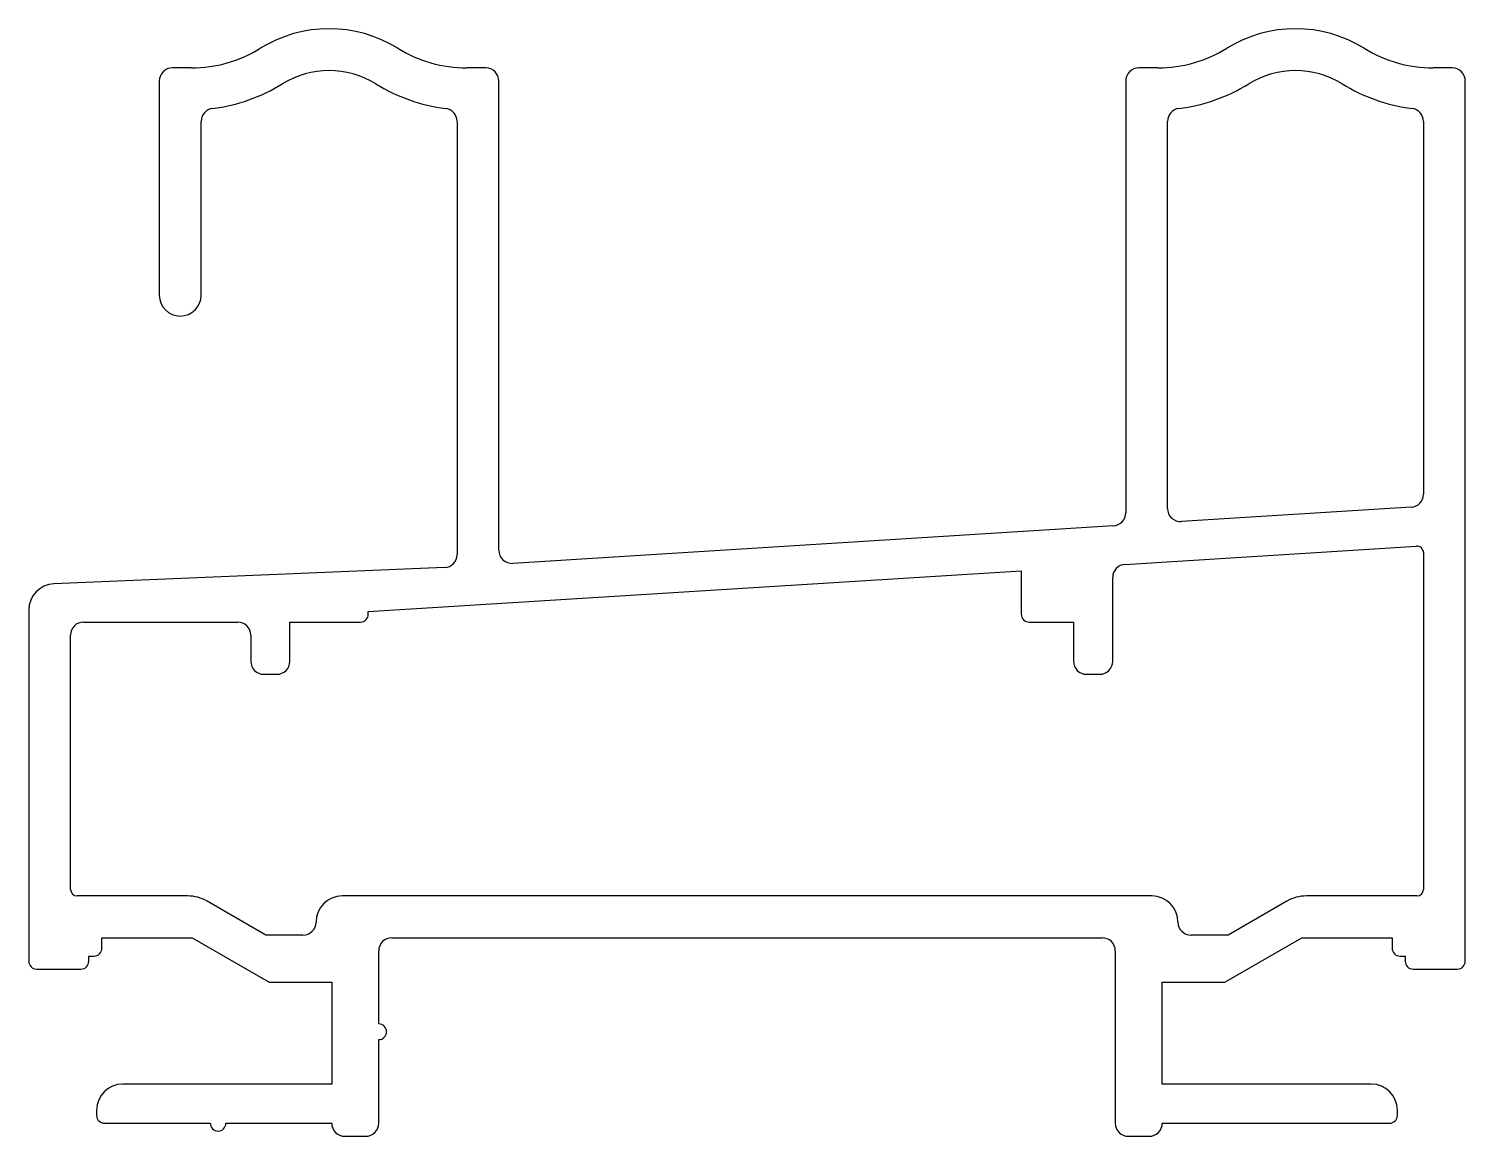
# Model space of a CAD drawing. Extents: x 782.2 to 837.2, y 355.7 to 398.1.
import ezdxf

# ---------------------------------------------------------------- set-up
doc = ezdxf.new("R2010")
doc.units = 0
doc.layers.get('0').update_dxf_attribs({"linetype": 'CONTINUOUS'})

msp = doc.modelspace()

# ---------------------------------------------------------------- linework, layer by layer
at = {"color": 0}
for p, q in [((788.45, 396.593), (787.718, 396.593)), ((799.718, 396.593), (798.986, 396.593)), ((825.45, 396.593), (824.718, 396.593)), ((836.718, 396.593), (835.986, 396.593)), ((787.218, 396.093), (787.218, 387.893)), ((800.218, 378.125), (800.218, 396.093)), ((824.218, 396.093), (824.218, 379.563)), ((837.218, 362.393), (837.218, 396.093)), ((788.818, 387.893), (788.818, 394.546)), ((798.618, 394.546), (798.618, 377.963)), ((823.749, 379.064), (800.749, 377.626)), ((824.187, 377.588), (835.352, 378.286)), ((835.618, 378.036), (835.618, 365.143)), ((798.139, 377.463), (783.176, 376.84)), ((795.218, 375.778), (820.218, 377.34)), ((820.218, 377.34), (820.218, 375.678)), ((823.718, 373.878), (823.718, 377.089)), ((782.218, 375.841), (782.218, 362.393)), ((795.218, 375.678), (795.218, 375.778)), ((784.318, 375.378), (790.218, 375.378)), ((792.218, 373.878), (792.218, 375.378)), ((792.218, 375.378), (794.918, 375.378)), ((820.518, 375.378), (822.218, 375.378)), ((822.218, 375.378), (822.218, 373.878)), ((783.818, 365.143), (783.818, 374.878)), ((790.718, 374.878), (790.718, 373.878)), ((791.218, 373.378), (791.718, 373.378)), ((822.718, 373.378), (823.218, 373.378)), ((788.3, 364.893), (784.068, 364.893)), ((791.3, 363.393), (789.05, 364.692)), ((825.218, 364.893), (794.218, 364.893)), ((830.385, 364.692), (828.135, 363.393)), ((835.368, 364.893), (831.135, 364.893)), ((826.218, 363.893), (826.218, 363.893)), ((785.018, 363.293), (788.473, 363.293)), ((785.018, 362.893), (785.018, 363.293)), ((788.473, 363.293), (791.418, 361.593)), ((792.718, 363.393), (791.3, 363.393)), ((796.118, 363.293), (823.318, 363.293)), ((828.135, 363.393), (826.718, 363.393)), ((828.018, 361.593), (830.962, 363.293)), ((830.962, 363.293), (834.418, 363.293)), ((834.418, 363.293), (834.418, 362.893)), ((784.518, 362.393), (784.518, 362.593)), ((784.518, 362.593), (784.718, 362.593)), ((795.618, 359.993), (795.618, 362.793)), ((823.818, 362.793), (823.818, 356.193)), ((834.718, 362.593), (834.918, 362.593)), ((834.918, 362.593), (834.918, 362.393)), ((782.518, 362.093), (784.218, 362.093)), ((835.218, 362.093), (836.918, 362.093)), ((791.418, 361.593), (793.818, 361.593)), ((793.818, 361.593), (793.818, 357.693)), ((825.618, 357.693), (825.618, 361.593)), ((825.618, 361.593), (828.018, 361.593)), ((795.618, 356.193), (795.618, 359.393)), ((793.818, 357.693), (785.818, 357.693)), ((833.618, 357.693), (825.618, 357.693)), ((784.818, 356.693), (784.818, 356.493)), ((834.618, 356.493), (834.618, 356.693)), ((785.118, 356.193), (789.168, 356.193)), ((789.768, 356.193), (793.818, 356.193)), ((825.618, 356.193), (834.318, 356.193)), ((794.318, 355.693), (795.118, 355.693)), ((824.318, 355.693), (825.118, 355.693))]:
    msp.add_line(p, q, dxfattribs=at)
for p, q in [((825.818, 379.725), (825.818, 394.546)), ((835.618, 394.546), (835.618, 380.275)), ((835.149, 379.776), (826.349, 379.226))]:
    msp.add_line(p, q)
for centre, radius, start, end in [((793.718, 393.093), 5, 58.2117, 121.7883), ((830.718, 393.093), 5, 58.2117, 121.7883), ((788.45, 401.593), 5, 270, 301.7883), ((798.986, 401.593), 5, 238.2117, 270), ((825.45, 401.593), 5, 270, 301.7883), ((835.986, 401.593), 5, 238.2117, 270), ((787.718, 396.093), 0.5, 90, 180), ((799.718, 396.093), 0.5, 0, 90), ((824.718, 396.093), 0.5, 90, 180), ((836.718, 396.093), 0.5, 0, 90), ((793.718, 393.093), 3.4, 58.2117, 121.7883), ((788.45, 401.593), 6.6, 277.0208, 301.7883), ((798.986, 401.593), 6.6, 238.2117, 262.9792), ((789.318, 394.546), 0.5, 97.0208, 180), ((798.118, 394.546), 0.5, 360, 82.9792), ((788.018, 387.893), 0.8, 180, 0), ((823.718, 379.563), 0.5, 273.5763, 0), ((798.118, 377.963), 0.5, 272.3842, 0), ((800.718, 378.125), 0.5, 180, 273.5763), ((835.368, 378.036), 0.25, 0, 93.5763), ((824.218, 377.089), 0.5, 93.5763, 180), ((783.218, 375.841), 1, 92.3842, 180), ((794.918, 375.678), 0.3, 270, 0), ((820.518, 375.678), 0.3, 180, 270), ((784.318, 374.878), 0.5, 90, 180), ((790.218, 374.878), 0.5, 0, 90), ((791.218, 373.878), 0.5, 180, 270), ((791.718, 373.878), 0.5, 270, 0), ((822.718, 373.878), 0.5, 180, 270), ((823.218, 373.878), 0.5, 270, 0), ((784.068, 365.143), 0.25, 180, 270), ((788.3, 363.393), 1.5, 60, 90), ((794.218, 363.893), 1, 90, 180), ((825.218, 363.893), 1, 0, 90), ((831.135, 363.393), 1.5, 90, 120), ((835.368, 365.143), 0.25, 270, 0), ((792.718, 363.893), 0.5, 270, 360), ((826.718, 363.893), 0.5, 180, 270), ((796.118, 362.793), 0.5, 90, 180), ((823.318, 362.793), 0.5, 0, 90), ((784.718, 362.893), 0.3, 270, 0), ((834.718, 362.893), 0.3, 180, 270), ((782.518, 362.393), 0.3, 180, 270), ((784.218, 362.393), 0.3, 270, 0), ((835.218, 362.393), 0.3, 180, 270), ((836.918, 362.393), 0.3, 270, 360), ((795.618, 359.693), 0.3, 270, 90), ((785.818, 356.693), 1, 90, 180), ((833.618, 356.693), 1, 0, 90), ((785.118, 356.493), 0.3, 180, 270), ((834.318, 356.493), 0.3, 270, 0), ((789.468, 356.193), 0.3, 180, 0), ((794.318, 356.193), 0.5, 180, 270), ((795.118, 356.193), 0.5, 270, 0), ((824.318, 356.193), 0.5, 180, 270), ((825.118, 356.193), 0.5, 270, 0)]:
    msp.add_arc(centre, radius, start, end, dxfattribs=at)
for centre, radius, start, end in [((830.718, 393.093), 3.4, 58.2117, 121.7883), ((825.45, 401.593), 6.6, 277.0208, 301.7883), ((835.986, 401.593), 6.6, 238.2117, 262.9792), ((826.318, 394.546), 0.5, 97.0208, 180), ((835.118, 394.546), 0.5, 360, 82.9792), ((835.118, 380.275), 0.5, 273.5763, 360), ((826.318, 379.725), 0.5, 180, 273.5763)]:
    msp.add_arc(centre, radius, start, end)

doc.saveas('drawing.dxf')
